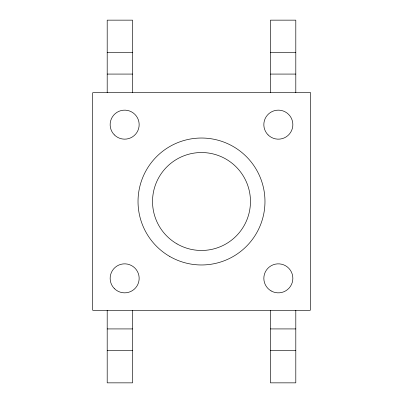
<?xml version="1.0" encoding="UTF-8"?>
<svg xmlns="http://www.w3.org/2000/svg" width="403" height="403" viewBox="0 0 403 403"><rect width="100%" height="100%" fill="white"/><g stroke="black" fill="none" stroke-linecap="round" stroke-linejoin="round"><path stroke-width="0.6" d="M107.198 52.314L132.587 52.314M270.413 52.314L295.802 52.314M107.198 74.076L132.587 74.076M270.413 74.076L295.802 74.076M107.198 328.924L132.587 328.924M270.413 328.924L295.802 328.924M107.198 350.686L132.587 350.686M270.413 350.686L295.802 350.686M295.802 92.69L295.802 20.15L270.413 20.15L270.413 92.69M295.802 310.31L295.802 382.85L270.413 382.85L270.413 310.31M132.587 92.69L132.587 20.15L107.198 20.15L107.198 92.69M132.587 310.31L132.587 382.85L107.198 382.85L107.198 310.31M310.31 92.69L92.69 92.69L92.69 310.31L310.31 310.31L310.31 92.69M169.764 256.469A63.473 63.473 0 0 0 264.973 201.5A63.473 63.473 0 0 0 169.764 146.531A63.473 63.473 0 0 0 169.764 256.469M268.086 134.914A14.508 14.508 0 0 0 292.361 128.411A14.508 14.508 0 0 0 274.589 110.639A14.508 14.508 0 0 0 268.086 134.914M114.397 134.914A14.508 14.508 0 0 0 138.667 128.411A14.508 14.508 0 0 0 120.9 110.639A14.508 14.508 0 0 0 114.397 134.914M114.397 288.603A14.508 14.508 0 0 0 138.667 282.1A14.508 14.508 0 0 0 120.9 264.333A14.508 14.508 0 0 0 114.397 288.603M271.093 290.911A14.508 14.508 0 0 0 292.855 278.347A14.508 14.508 0 0 0 271.093 265.784A14.508 14.508 0 0 0 271.093 290.911M177.018 243.906A48.965 48.965 0 0 0 250.465 201.5A48.965 48.965 0 0 0 177.018 159.094A48.965 48.965 0 0 0 177.018 243.906"/></g></svg>
